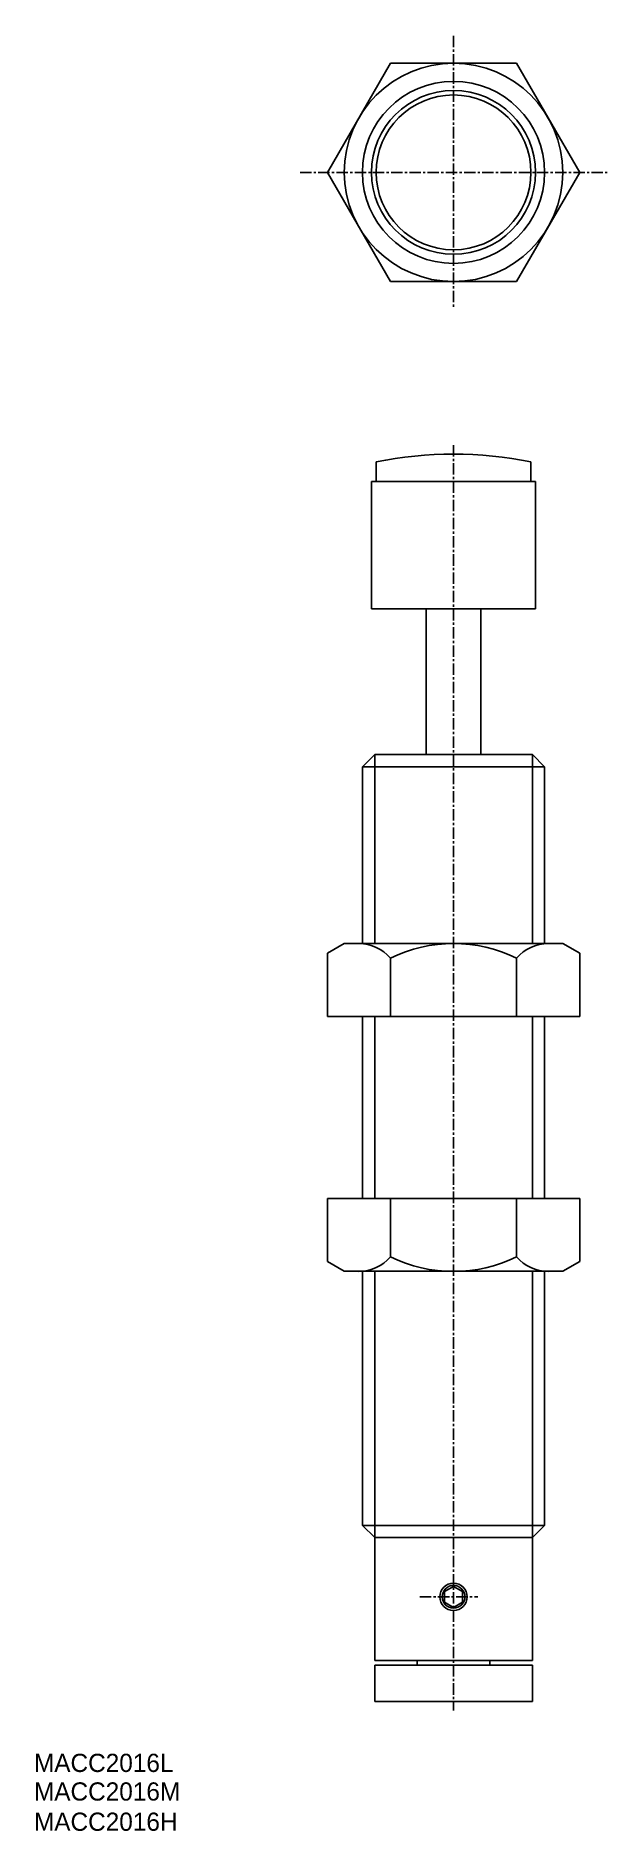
# Model space of a CAD drawing. Extents: x 4 to 67, y -11 to 186.
import ezdxf

# ---------------------------------------------------------------- set-up
doc = ezdxf.new("R2010")
doc.units = 0
doc.linetypes.add('CENTER', pattern=[2, 1.25, -0.25, 0.25, -0.25])
doc.layers.get('0').update_dxf_attribs({"linetype": 'CONTINUOUS'})
doc.layers.add('CENTER', color=1, linetype='CENTER')

msp = doc.modelspace()

# ---------------------------------------------------------------- linework, layer by layer
at = {"color": 7, "linetype": 'CONTINUOUS'}
for p, q in [((43.07, 183.39), (36.15, 171.4)), ((56.92, 183.39), (43.07, 183.39)), ((63.85, 171.4), (56.92, 183.39)), ((36.15, 171.4), (43.07, 159.4)), ((56.92, 159.4), (63.85, 171.4)), ((43.07, 159.4), (56.92, 159.4)), ((41.5, 139.6), (41.5, 137.45)), ((58.5, 139.6), (58.5, 137.45)), ((41, 137.45), (41, 123.45)), ((59, 137.45), (41, 137.45)), ((59, 137.45), (59, 123.45)), ((59, 123.45), (41, 123.45)), ((47, 107.45), (47, 123.45)), ((53, 107.45), (53, 123.45)), ((40, 106.1), (41.35, 107.45)), ((58.65, 107.45), (41.35, 107.45)), ((58.65, 107.45), (60, 106.1)), ((40, 106.1), (60, 106.1)), ((40, 106.1), (40, 86.7)), ((60, 86.7), (60, 106.1)), ((38.01, 86.7), (36.15, 85.63)), ((36.15, 78.7), (36.15, 85.63)), ((61.99, 86.7), (38.01, 86.7)), ((43.07, 78.7), (43.07, 85.1)), ((56.92, 78.7), (56.92, 85.1)), ((61.99, 86.7), (63.85, 85.63)), ((63.85, 78.7), (63.85, 85.63)), ((63.85, 78.7), (36.15, 78.7)), ((40, 78.7), (40, 58.7)), ((60, 58.7), (60, 78.7)), ((63.85, 58.7), (36.15, 58.7)), ((36.15, 58.7), (36.15, 51.77)), ((43.07, 58.7), (43.07, 52.3)), ((56.92, 58.7), (56.92, 52.3)), ((63.85, 58.7), (63.85, 51.77)), ((38.01, 50.7), (36.15, 51.77)), ((61.99, 50.7), (63.85, 51.77)), ((61.99, 50.7), (38.01, 50.7)), ((40, 50.7), (40, 22.8)), ((60, 22.8), (60, 50.7)), ((40, 22.8), (60, 22.8)), ((41.35, 21.45), (40, 22.8)), ((60, 22.8), (58.65, 21.45)), ((41.35, 21.45), (58.65, 21.45)), ((41.35, 21.45), (41.35, 7.95)), ((58.65, 21.45), (58.65, 7.95)), ((50, 16.1), (49, 15.53)), ((50, 16.1), (51, 15.53)), ((49, 15.53), (49, 14.37)), ((50, 13.79), (49, 14.37)), ((51, 14.37), (50, 13.79)), ((51, 15.53), (51, 14.37)), ((41.35, 7.95), (58.65, 7.95)), ((46, 7.45), (46, 7.95)), ((54, 7.45), (54, 7.95)), ((41.35, 7.45), (58.65, 7.45)), ((41.35, 7.45), (41.35, 3.45)), ((58.65, 7.45), (58.65, 3.45)), ((41.35, 3.45), (58.65, 3.45))]:
    msp.add_line(p, q, dxfattribs=at)
at = {"color": 3, "linetype": 'CONTINUOUS'}
for p, q in [((41.35, 107.45), (41.35, 86.7)), ((58.65, 107.45), (58.65, 86.7)), ((41.35, 58.7), (41.35, 78.7)), ((58.65, 78.7), (58.65, 58.7)), ((41.35, 21.45), (41.35, 50.7)), ((58.65, 50.7), (58.65, 21.45))]:
    msp.add_line(p, q, dxfattribs=at)
at = {"color": 7, "linetype": 'CONTINUOUS'}
for centre, radius in [((50, 171.4), 11.99), ((50, 171.4), 10), ((50, 171.4), 9), ((50, 171.4), 8.5), ((50, 14.95), 1.5)]:
    msp.add_circle(centre, radius, dxfattribs=at)
at = {"color": 3, "linetype": 'CONTINUOUS'}
msp.add_circle((50, 14.95), 1.25, dxfattribs=at)
at = {"color": 7, "linetype": 'CONTINUOUS'}
for centre, radius, start, end in [((50, 97.45), 43, 78.599, 101.401), ((39.61, 82.15), 4.55, 40.3973, 90), ((50, 70.91), 15.79, 63.9806, 116.0194), ((60.39, 82.15), 4.55, 90, 139.6027), ((39.61, 55.24), 4.55, 270, 319.6027), ((50, 66.48), 15.79, 243.9806, 296.0194), ((60.39, 55.24), 4.55, 220.3973, 270)]:
    msp.add_arc(centre, radius, start, end, dxfattribs=at)
at = {"layer": 'CENTER', "color": 1, "linetype": 'CENTER'}
for p, q in [((50, 186.39), (50, 156.4)), ((33.15, 171.4), (66.85, 171.4)), ((50, 141.45), (50, 2.45)), ((46.29, 14.95), (52.68, 14.95))]:
    msp.add_line(p, q, dxfattribs=at)

# ---------------------------------------------------------------- texts
at = {"color": 7, "linetype": 'CONTINUOUS'}
for s, p in [('MACC2016L', (3.95, -4.29)), ('MACC2016M', (3.95, -7.43)), ('MACC2016H', (3.95, -10.75))]:
    msp.add_text(s, height=2, dxfattribs=at).set_placement(p)

doc.saveas('drawing.dxf')
